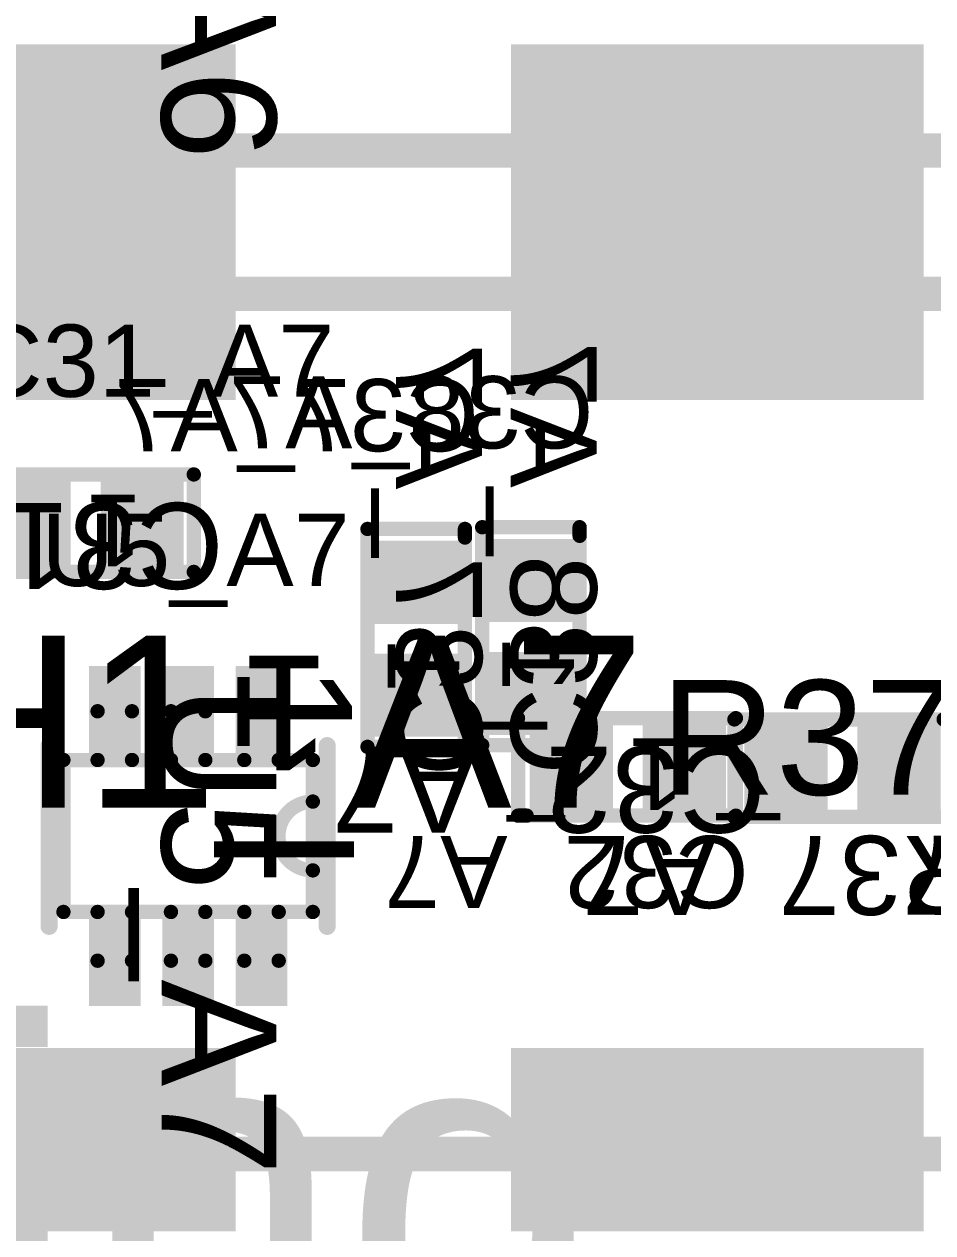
# Model space of a CAD drawing. Header units: inches. Extents: x -0.3 to 12.2, y -3.2 to 4.4.
# Drawn here: x 0.8682 to 1.1852, y 0.7875 to 1.209 of the extents above; entities that cross this region are included whole.
import ezdxf

# ---------------------------------------------------------------- set-up
doc = ezdxf.new("R2010")
doc.units = ezdxf.units.IN
doc.header["$MEASUREMENT"] = 0
for name, color, linetype in [('Board Layer Stack Bottom Overlay', 54, 'Continuous'), ('Board Layer Stack Bottom Solder', 6, 'Continuous'), ('Bottom Assembly', 216, 'Continuous'), ('Bottom Layer_L8', 5, 'Continuous'), ('Bottom Paste', 16, 'Continuous'), ('FAB', 56, 'Continuous'), ('FAB_DWG_INFO', 1, 'Continuous'), ('Top Assembly', 6, 'Continuous'), ('Top Overlay', 2, 'Continuous'), ('Top Paste', 8, 'Continuous'), ('Top Solder', 216, 'Continuous'), ('TOP_L1', 1, 'Continuous')]:
    doc.layers.add(name, color=color, linetype=linetype)
doc.styles.add('Arial', font='', dxfattribs={"height": 0.2})
doc.styles.get('Arial').set_extended_font_data('Arial')

# ---------------------------------------------------------------- blocks, each defined once
blk = doc.blocks.new('RF_S__18')
at = {"layer": 'Top Paste'}
for points in [[(0.07, 0.175), (0.07, 0.115), (-0.07, 0.115), (-0.07, 0.175)], [(0.31, 0.175), (0.31, 0.115), (0.17, 0.115), (0.17, 0.175)], [(-0.07, -0.175), (-0.07, -0.115), (0.07, -0.115), (0.07, -0.175)], [(0.17, -0.175), (0.17, -0.115), (0.31, -0.115), (0.31, -0.175)]]:
    blk.add_hatch(color=8, dxfattribs=at).paths.add_polyline_path(points)
at = {"layer": 'Top Solder'}
for points in [[(0.072, 0.177), (0.072, 0.113), (-0.072, 0.113), (-0.072, 0.177)], [(0.312, 0.177), (0.312, 0.113), (0.168, 0.113), (0.168, 0.177)], [(-0.072, -0.177), (-0.072, -0.113), (0.072, -0.113), (0.072, -0.177)], [(0.168, -0.177), (0.168, -0.113), (0.312, -0.113), (0.312, -0.177)]]:
    blk.add_hatch(color=216, dxfattribs=at).paths.add_polyline_path(points)
at = {"layer": 'TOP_L1'}
for points in [[(0.07, 0.175), (0.07, 0.115), (-0.07, 0.115), (-0.07, 0.175)], [(0.31, 0.175), (0.31, 0.115), (0.17, 0.115), (0.17, 0.175)], [(-0.07, -0.175), (-0.07, -0.115), (0.07, -0.115), (0.07, -0.175)], [(0.17, -0.175), (0.17, -0.115), (0.31, -0.115), (0.31, -0.175)]]:
    blk.add_hatch(color=1, dxfattribs=at).paths.add_polyline_path(points)
at = {"layer": 'Top Assembly'}
for points in [[(-0.5, 0.15, 0.012, 0.012, 0), (0.5, 0.15, 0.012, 0.012, 0)], [(-0.5, -0.15, 0.012, 0.012, 0), (0.5, -0.15, 0.012, 0.012, 0)]]:
    blk.add_lwpolyline(points, format="xyseb", dxfattribs=at)
at = {"layer": 'Top Assembly', "style": 'Arial'}
blk.add_text('SH1_A7', height=0.06, rotation=360, dxfattribs=at).set_placement((-0.09727, -0.02918))
blk = doc.blocks.new('RF_S__19')
at = {"layer": 'Top Paste'}
for points in [[(-0.07, -0.175), (-0.07, -0.115), (0.07, -0.115), (0.07, -0.175)], [(0.17, -0.175), (0.17, -0.115), (0.31, -0.115), (0.31, -0.175)]]:
    blk.add_hatch(color=8, dxfattribs=at).paths.add_polyline_path(points)
at = {"layer": 'Top Solder'}
for points in [[(-0.072, -0.177), (-0.072, -0.113), (0.072, -0.113), (0.072, -0.177)], [(0.168, -0.177), (0.168, -0.113), (0.312, -0.113), (0.312, -0.177)]]:
    blk.add_hatch(color=216, dxfattribs=at).paths.add_polyline_path(points)
at = {"layer": 'TOP_L1'}
for points in [[(-0.07, -0.175), (-0.07, -0.115), (0.07, -0.115), (0.07, -0.175)], [(0.17, -0.175), (0.17, -0.115), (0.31, -0.115), (0.31, -0.175)]]:
    blk.add_hatch(color=1, dxfattribs=at).paths.add_polyline_path(points)
at = {"layer": 'Top Assembly'}
blk.add_lwpolyline([(-0.5, -0.15, 0.012, 0.012, 0), (0.5, -0.15, 0.012, 0.012, 0)], format="xyseb", dxfattribs=at)
blk = doc.blocks.new('C0402_B_58')
at = {"layer": 'Board Layer Stack Bottom Solder'}
for points in [[(-0.004, 0.0145), (-0.004, -0.0145), (-0.033, -0.0145), (-0.033, 0.0145)], [(0.0354, 0.0145), (0.0354, -0.0145), (0.0064, -0.0145), (0.0064, 0.0145)]]:
    blk.add_hatch(color=6, dxfattribs=at).paths.add_polyline_path(points)
at = {"layer": 'Bottom Layer_L8'}
for points in [[(-0.006, 0.0125), (-0.006, -0.0125), (-0.031, -0.0125), (-0.031, 0.0125)], [(0.0334, 0.0125), (0.0334, -0.0125), (0.0084, -0.0125), (0.0084, 0.0125)]]:
    blk.add_hatch(color=5, dxfattribs=at).paths.add_polyline_path(points)
at = {"layer": 'Bottom Paste'}
for points in [[(-0.006, 0.0125), (-0.006, -0.0125), (-0.031, -0.0125), (-0.031, 0.0125)], [(0.0334, 0.0125), (0.0334, -0.0125), (0.0084, -0.0125), (0.0084, 0.0125)]]:
    blk.add_hatch(color=16, dxfattribs=at).paths.add_polyline_path(points)
at = {"layer": 'Board Layer Stack Bottom Overlay'}
for points in [[(-0.0365, 0.017, 0.005, 0.005, 0), (-0.0365, -0.017, 0.005, 0.005, 0)], [(-0.0365, 0.017, 0.005, 0.005, 0), (0.0395, 0.017, 0.005, 0.005, 0)], [(0.0395, 0.017, 0.005, 0.005, 0), (0.0395, -0.017, 0.005, 0.005, 0)], [(-0.0365, -0.017, 0.005, 0.005, 0), (0.0365, -0.017, 0.005, 0.005, 0)], [(0.0365, -0.017, 0.005, 0.005, 0), (0.0395, -0.017, 0.005, 0.005, 0)]]:
    blk.add_lwpolyline(points, format="xyseb", dxfattribs=at)
for points in [[(-0.03775, 0.017, 0.0025, 0.0025, 1), (-0.03525, 0.017, 0.0025, 0.0025, 1)], [(-0.03775, 0.017, 0.0025, 0.0025, 1), (-0.03525, 0.017, 0.0025, 0.0025, 1)], [(0.03825, 0.017, 0.0025, 0.0025, 1), (0.04075, 0.017, 0.0025, 0.0025, 1)], [(0.03825, 0.017, 0.0025, 0.0025, 1), (0.04075, 0.017, 0.0025, 0.0025, 1)], [(-0.03775, -0.017, 0.0025, 0.0025, 1), (-0.03525, -0.017, 0.0025, 0.0025, 1)], [(-0.03775, -0.017, 0.0025, 0.0025, 1), (-0.03525, -0.017, 0.0025, 0.0025, 1)], [(0.03525, -0.017, 0.0025, 0.0025, 1), (0.03775, -0.017, 0.0025, 0.0025, 1)], [(0.03525, -0.017, 0.0025, 0.0025, 1), (0.03775, -0.017, 0.0025, 0.0025, 1)], [(0.03825, -0.017, 0.0025, 0.0025, 1), (0.04075, -0.017, 0.0025, 0.0025, 1)], [(0.03825, -0.017, 0.0025, 0.0025, 1), (0.04075, -0.017, 0.0025, 0.0025, 1)]]:
    blk.add_lwpolyline(points, format="xyseb", close=True, dxfattribs=at)
at = {"layer": 'Bottom Assembly'}
for points in [[(-0.0365, 0.017, 0.005, 0.005, 0), (-0.0365, -0.017, 0.005, 0.005, 0)], [(-0.0365, 0.017, 0.005, 0.005, 0), (0.0395, 0.017, 0.005, 0.005, 0)], [(0.0395, 0.017, 0.005, 0.005, 0), (0.0395, -0.017, 0.005, 0.005, 0)], [(-0.0365, -0.017, 0.005, 0.005, 0), (0.0395, -0.017, 0.005, 0.005, 0)]]:
    blk.add_lwpolyline(points, format="xyseb", dxfattribs=at)
for points in [[(-0.03775, 0.017, 0.0025, 0.0025, 1), (-0.03525, 0.017, 0.0025, 0.0025, 1)], [(-0.03775, 0.017, 0.0025, 0.0025, 1), (-0.03525, 0.017, 0.0025, 0.0025, 1)], [(0.03825, 0.017, 0.0025, 0.0025, 1), (0.04075, 0.017, 0.0025, 0.0025, 1)], [(0.03825, 0.017, 0.0025, 0.0025, 1), (0.04075, 0.017, 0.0025, 0.0025, 1)], [(-0.03775, -0.017, 0.0025, 0.0025, 1), (-0.03525, -0.017, 0.0025, 0.0025, 1)], [(-0.03775, -0.017, 0.0025, 0.0025, 1), (-0.03525, -0.017, 0.0025, 0.0025, 1)], [(0.03825, -0.017, 0.0025, 0.0025, 1), (0.04075, -0.017, 0.0025, 0.0025, 1)], [(0.03825, -0.017, 0.0025, 0.0025, 1), (0.04075, -0.017, 0.0025, 0.0025, 1)]]:
    blk.add_lwpolyline(points, format="xyseb", close=True, dxfattribs=at)
at = {"layer": 'Bottom Assembly', "style": 'Arial', "text_generation_flag": 2}
blk.add_text('C38_A7', height=0.03, rotation=180, dxfattribs=at).set_placement((-0.04693, 0.00707))
at = {"layer": 'FAB', "style": 'Arial', "text_generation_flag": 2}
blk.add_text('1', height=0.025, rotation=180, dxfattribs=at).set_placement((-0.0185, 0.01))
blk = doc.blocks.new('C0402_B_62')
at = {"layer": 'Board Layer Stack Bottom Solder'}
for points in [[(-0.004, 0.0145), (-0.004, -0.0145), (-0.033, -0.0145), (-0.033, 0.0145)], [(0.0354, 0.0145), (0.0354, -0.0145), (0.0064, -0.0145), (0.0064, 0.0145)]]:
    blk.add_hatch(color=6, dxfattribs=at).paths.add_polyline_path(points)
at = {"layer": 'Bottom Layer_L8'}
for points in [[(-0.006, 0.0125), (-0.006, -0.0125), (-0.031, -0.0125), (-0.031, 0.0125)], [(0.0334, 0.0125), (0.0334, -0.0125), (0.0084, -0.0125), (0.0084, 0.0125)]]:
    blk.add_hatch(color=5, dxfattribs=at).paths.add_polyline_path(points)
at = {"layer": 'Bottom Paste'}
for points in [[(-0.006, 0.0125), (-0.006, -0.0125), (-0.031, -0.0125), (-0.031, 0.0125)], [(0.0334, 0.0125), (0.0334, -0.0125), (0.0084, -0.0125), (0.0084, 0.0125)]]:
    blk.add_hatch(color=16, dxfattribs=at).paths.add_polyline_path(points)
at = {"layer": 'Board Layer Stack Bottom Overlay'}
for points in [[(-0.0365, 0.017, 0.005, 0.005, 0), (-0.0365, -0.017, 0.005, 0.005, 0)], [(-0.0365, 0.017, 0.005, 0.005, 0), (0.0395, 0.017, 0.005, 0.005, 0)], [(0.0395, 0.017, 0.005, 0.005, 0), (0.0395, -0.017, 0.005, 0.005, 0)], [(-0.0365, -0.017, 0.005, 0.005, 0), (0.0365, -0.017, 0.005, 0.005, 0)], [(0.0365, -0.017, 0.005, 0.005, 0), (0.0395, -0.017, 0.005, 0.005, 0)]]:
    blk.add_lwpolyline(points, format="xyseb", dxfattribs=at)
for points in [[(-0.03775, 0.017, 0.0025, 0.0025, 1), (-0.03525, 0.017, 0.0025, 0.0025, 1)], [(-0.03775, 0.017, 0.0025, 0.0025, 1), (-0.03525, 0.017, 0.0025, 0.0025, 1)], [(0.03825, 0.017, 0.0025, 0.0025, 1), (0.04075, 0.017, 0.0025, 0.0025, 1)], [(0.03825, 0.017, 0.0025, 0.0025, 1), (0.04075, 0.017, 0.0025, 0.0025, 1)], [(-0.03775, -0.017, 0.0025, 0.0025, 1), (-0.03525, -0.017, 0.0025, 0.0025, 1)], [(-0.03775, -0.017, 0.0025, 0.0025, 1), (-0.03525, -0.017, 0.0025, 0.0025, 1)], [(0.03525, -0.017, 0.0025, 0.0025, 1), (0.03775, -0.017, 0.0025, 0.0025, 1)], [(0.03525, -0.017, 0.0025, 0.0025, 1), (0.03775, -0.017, 0.0025, 0.0025, 1)], [(0.03825, -0.017, 0.0025, 0.0025, 1), (0.04075, -0.017, 0.0025, 0.0025, 1)], [(0.03825, -0.017, 0.0025, 0.0025, 1), (0.04075, -0.017, 0.0025, 0.0025, 1)]]:
    blk.add_lwpolyline(points, format="xyseb", close=True, dxfattribs=at)
at = {"layer": 'Bottom Assembly'}
for points in [[(-0.0365, 0.017, 0.005, 0.005, 0), (-0.0365, -0.017, 0.005, 0.005, 0)], [(-0.0365, 0.017, 0.005, 0.005, 0), (0.0395, 0.017, 0.005, 0.005, 0)], [(0.0395, 0.017, 0.005, 0.005, 0), (0.0395, -0.017, 0.005, 0.005, 0)], [(-0.0365, -0.017, 0.005, 0.005, 0), (0.0395, -0.017, 0.005, 0.005, 0)]]:
    blk.add_lwpolyline(points, format="xyseb", dxfattribs=at)
for points in [[(-0.03775, 0.017, 0.0025, 0.0025, 1), (-0.03525, 0.017, 0.0025, 0.0025, 1)], [(-0.03775, 0.017, 0.0025, 0.0025, 1), (-0.03525, 0.017, 0.0025, 0.0025, 1)], [(0.03825, 0.017, 0.0025, 0.0025, 1), (0.04075, 0.017, 0.0025, 0.0025, 1)], [(0.03825, 0.017, 0.0025, 0.0025, 1), (0.04075, 0.017, 0.0025, 0.0025, 1)], [(-0.03775, -0.017, 0.0025, 0.0025, 1), (-0.03525, -0.017, 0.0025, 0.0025, 1)], [(-0.03775, -0.017, 0.0025, 0.0025, 1), (-0.03525, -0.017, 0.0025, 0.0025, 1)], [(0.03825, -0.017, 0.0025, 0.0025, 1), (0.04075, -0.017, 0.0025, 0.0025, 1)], [(0.03825, -0.017, 0.0025, 0.0025, 1), (0.04075, -0.017, 0.0025, 0.0025, 1)]]:
    blk.add_lwpolyline(points, format="xyseb", close=True, dxfattribs=at)
at = {"layer": 'Bottom Assembly', "style": 'Arial', "text_generation_flag": 2}
blk.add_text('C37_A7', height=0.03, rotation=180, dxfattribs=at).set_placement((-0.04693, 0.00707))
at = {"layer": 'FAB', "style": 'Arial', "text_generation_flag": 2}
blk.add_text('1', height=0.025, rotation=180, dxfattribs=at).set_placement((-0.0185, 0.01))
blk = doc.blocks.new('C0402_82')
at = {"layer": 'Top Paste'}
for points in [[(-0.031, -0.0125), (-0.031, 0.0125), (-0.006, 0.0125), (-0.006, -0.0125)], [(0.0084, -0.0125), (0.0084, 0.0125), (0.0334, 0.0125), (0.0334, -0.0125)]]:
    blk.add_hatch(color=8, dxfattribs=at).paths.add_polyline_path(points)
at = {"layer": 'Top Solder'}
for points in [[(-0.033, -0.0145), (-0.033, 0.0145), (-0.004, 0.0145), (-0.004, -0.0145)], [(0.0064, -0.0145), (0.0064, 0.0145), (0.0354, 0.0145), (0.0354, -0.0145)]]:
    blk.add_hatch(color=216, dxfattribs=at).paths.add_polyline_path(points)
at = {"layer": 'TOP_L1'}
for points in [[(-0.031, -0.0125), (-0.031, 0.0125), (-0.006, 0.0125), (-0.006, -0.0125)], [(0.0084, -0.0125), (0.0084, 0.0125), (0.0334, 0.0125), (0.0334, -0.0125)]]:
    blk.add_hatch(color=1, dxfattribs=at).paths.add_polyline_path(points)
at = {"layer": 'Top Assembly'}
for points in [[(-0.0365, 0.017, 0.005, 0.005, 0), (-0.0365, -0.017, 0.005, 0.005, 0)], [(0.0395, 0.017, 0.005, 0.005, 0), (-0.0365, 0.017, 0.005, 0.005, 0)], [(0.0395, 0.017, 0.005, 0.005, 0), (0.0395, -0.017, 0.005, 0.005, 0)], [(0.0395, -0.017, 0.005, 0.005, 0), (-0.0365, -0.017, 0.005, 0.005, 0)]]:
    blk.add_lwpolyline(points, format="xyseb", dxfattribs=at)
for points in [[(-0.03775, 0.017, 0.0025, 0.0025, 1), (-0.03525, 0.017, 0.0025, 0.0025, 1)], [(-0.03775, 0.017, 0.0025, 0.0025, 1), (-0.03525, 0.017, 0.0025, 0.0025, 1)], [(0.03825, 0.017, 0.0025, 0.0025, 1), (0.04075, 0.017, 0.0025, 0.0025, 1)], [(0.03825, 0.017, 0.0025, 0.0025, 1), (0.04075, 0.017, 0.0025, 0.0025, 1)], [(-0.03775, -0.017, 0.0025, 0.0025, 1), (-0.03525, -0.017, 0.0025, 0.0025, 1)], [(-0.03775, -0.017, 0.0025, 0.0025, 1), (-0.03525, -0.017, 0.0025, 0.0025, 1)], [(0.03825, -0.017, 0.0025, 0.0025, 1), (0.04075, -0.017, 0.0025, 0.0025, 1)], [(0.03825, -0.017, 0.0025, 0.0025, 1), (0.04075, -0.017, 0.0025, 0.0025, 1)]]:
    blk.add_lwpolyline(points, format="xyseb", close=True, dxfattribs=at)
at = {"layer": 'Top Overlay'}
for points in [[(0.0365, 0.017, 0.005, 0.005, 0), (-0.0365, 0.017, 0.005, 0.005, 0)], [(-0.0365, 0.017, 0.005, 0.005, 0), (-0.0365, -0.017, 0.005, 0.005, 0)], [(0.0395, 0.017, 0.005, 0.005, 0), (0.0365, 0.017, 0.005, 0.005, 0)], [(0.0395, 0.017, 0.005, 0.005, 0), (0.0395, -0.017, 0.005, 0.005, 0)], [(0.0395, -0.017, 0.005, 0.005, 0), (-0.0365, -0.017, 0.005, 0.005, 0)]]:
    blk.add_lwpolyline(points, format="xyseb", dxfattribs=at)
for points in [[(-0.03775, 0.017, 0.0025, 0.0025, 1), (-0.03525, 0.017, 0.0025, 0.0025, 1)], [(-0.03775, 0.017, 0.0025, 0.0025, 1), (-0.03525, 0.017, 0.0025, 0.0025, 1)], [(0.03525, 0.017, 0.0025, 0.0025, 1), (0.03775, 0.017, 0.0025, 0.0025, 1)], [(0.03525, 0.017, 0.0025, 0.0025, 1), (0.03775, 0.017, 0.0025, 0.0025, 1)], [(0.03825, 0.017, 0.0025, 0.0025, 1), (0.04075, 0.017, 0.0025, 0.0025, 1)], [(0.03825, 0.017, 0.0025, 0.0025, 1), (0.04075, 0.017, 0.0025, 0.0025, 1)], [(-0.03775, -0.017, 0.0025, 0.0025, 1), (-0.03525, -0.017, 0.0025, 0.0025, 1)], [(-0.03775, -0.017, 0.0025, 0.0025, 1), (-0.03525, -0.017, 0.0025, 0.0025, 1)], [(0.03825, -0.017, 0.0025, 0.0025, 1), (0.04075, -0.017, 0.0025, 0.0025, 1)], [(0.03825, -0.017, 0.0025, 0.0025, 1), (0.04075, -0.017, 0.0025, 0.0025, 1)]]:
    blk.add_lwpolyline(points, format="xyseb", close=True, dxfattribs=at)
at = {"layer": 'FAB', "style": 'Arial'}
blk.add_text('1', height=0.025, dxfattribs=at).set_placement((-0.0185, -0.01))
at = {"layer": 'Top Assembly', "style": 'Arial'}
blk.add_text('C32_A7', height=0.03, dxfattribs=at).set_placement((-0.04693, -0.00707))
blk = doc.blocks.new('C0402_86')
at = {"layer": 'Top Paste'}
for points in [[(-0.031, -0.0125), (-0.031, 0.0125), (-0.006, 0.0125), (-0.006, -0.0125)], [(0.0084, -0.0125), (0.0084, 0.0125), (0.0334, 0.0125), (0.0334, -0.0125)]]:
    blk.add_hatch(color=8, dxfattribs=at).paths.add_polyline_path(points)
at = {"layer": 'Top Solder'}
for points in [[(-0.033, -0.0145), (-0.033, 0.0145), (-0.004, 0.0145), (-0.004, -0.0145)], [(0.0064, -0.0145), (0.0064, 0.0145), (0.0354, 0.0145), (0.0354, -0.0145)]]:
    blk.add_hatch(color=216, dxfattribs=at).paths.add_polyline_path(points)
at = {"layer": 'TOP_L1'}
for points in [[(-0.031, -0.0125), (-0.031, 0.0125), (-0.006, 0.0125), (-0.006, -0.0125)], [(0.0084, -0.0125), (0.0084, 0.0125), (0.0334, 0.0125), (0.0334, -0.0125)]]:
    blk.add_hatch(color=1, dxfattribs=at).paths.add_polyline_path(points)
at = {"layer": 'Top Assembly'}
for points in [[(-0.0365, 0.017, 0.005, 0.005, 0), (-0.0365, -0.017, 0.005, 0.005, 0)], [(0.0395, 0.017, 0.005, 0.005, 0), (-0.0365, 0.017, 0.005, 0.005, 0)], [(0.0395, 0.017, 0.005, 0.005, 0), (0.0395, -0.017, 0.005, 0.005, 0)], [(0.0395, -0.017, 0.005, 0.005, 0), (-0.0365, -0.017, 0.005, 0.005, 0)]]:
    blk.add_lwpolyline(points, format="xyseb", dxfattribs=at)
for points in [[(-0.03775, 0.017, 0.0025, 0.0025, 1), (-0.03525, 0.017, 0.0025, 0.0025, 1)], [(-0.03775, 0.017, 0.0025, 0.0025, 1), (-0.03525, 0.017, 0.0025, 0.0025, 1)], [(0.03825, 0.017, 0.0025, 0.0025, 1), (0.04075, 0.017, 0.0025, 0.0025, 1)], [(0.03825, 0.017, 0.0025, 0.0025, 1), (0.04075, 0.017, 0.0025, 0.0025, 1)], [(-0.03775, -0.017, 0.0025, 0.0025, 1), (-0.03525, -0.017, 0.0025, 0.0025, 1)], [(-0.03775, -0.017, 0.0025, 0.0025, 1), (-0.03525, -0.017, 0.0025, 0.0025, 1)], [(0.03825, -0.017, 0.0025, 0.0025, 1), (0.04075, -0.017, 0.0025, 0.0025, 1)], [(0.03825, -0.017, 0.0025, 0.0025, 1), (0.04075, -0.017, 0.0025, 0.0025, 1)]]:
    blk.add_lwpolyline(points, format="xyseb", close=True, dxfattribs=at)
at = {"layer": 'Top Overlay'}
for points in [[(0.0365, 0.017, 0.005, 0.005, 0), (-0.0365, 0.017, 0.005, 0.005, 0)], [(-0.0365, 0.017, 0.005, 0.005, 0), (-0.0365, -0.017, 0.005, 0.005, 0)], [(0.0395, 0.017, 0.005, 0.005, 0), (0.0365, 0.017, 0.005, 0.005, 0)], [(0.0395, 0.017, 0.005, 0.005, 0), (0.0395, -0.017, 0.005, 0.005, 0)], [(0.0395, -0.017, 0.005, 0.005, 0), (-0.0365, -0.017, 0.005, 0.005, 0)]]:
    blk.add_lwpolyline(points, format="xyseb", dxfattribs=at)
for points in [[(-0.03775, 0.017, 0.0025, 0.0025, 1), (-0.03525, 0.017, 0.0025, 0.0025, 1)], [(-0.03775, 0.017, 0.0025, 0.0025, 1), (-0.03525, 0.017, 0.0025, 0.0025, 1)], [(0.03525, 0.017, 0.0025, 0.0025, 1), (0.03775, 0.017, 0.0025, 0.0025, 1)], [(0.03525, 0.017, 0.0025, 0.0025, 1), (0.03775, 0.017, 0.0025, 0.0025, 1)], [(0.03825, 0.017, 0.0025, 0.0025, 1), (0.04075, 0.017, 0.0025, 0.0025, 1)], [(0.03825, 0.017, 0.0025, 0.0025, 1), (0.04075, 0.017, 0.0025, 0.0025, 1)], [(-0.03775, -0.017, 0.0025, 0.0025, 1), (-0.03525, -0.017, 0.0025, 0.0025, 1)], [(-0.03775, -0.017, 0.0025, 0.0025, 1), (-0.03525, -0.017, 0.0025, 0.0025, 1)], [(0.03825, -0.017, 0.0025, 0.0025, 1), (0.04075, -0.017, 0.0025, 0.0025, 1)], [(0.03825, -0.017, 0.0025, 0.0025, 1), (0.04075, -0.017, 0.0025, 0.0025, 1)]]:
    blk.add_lwpolyline(points, format="xyseb", close=True, dxfattribs=at)
at = {"layer": 'FAB', "style": 'Arial'}
blk.add_text('1', height=0.025, dxfattribs=at).set_placement((-0.0185, -0.01))
at = {"layer": 'Top Assembly', "style": 'Arial'}
blk.add_text('C31_A7', height=0.03, dxfattribs=at).set_placement((-0.04693, -0.00707))
blk = doc.blocks.new('SOT_2815_115_NXP_94')
at = {"layer": 'Top Paste'}
for points in [[(-0.05728, 0.03257), (-0.0265, 0.03257), (-0.0265, 0.01861), (-0.05728, 0.01861)], [(0.0265, 0.03257), (0.05728, 0.03257), (0.05728, 0.01861), (0.0265, 0.01861)], [(-0.05728, 0.00698), (-0.0265, 0.00698), (-0.0265, -0.00698), (-0.05728, -0.00698)], [(0.0265, 0.00698), (0.05728, 0.00698), (0.05728, -0.00698), (0.0265, -0.00698)], [(-0.05728, -0.01861), (-0.0265, -0.01861), (-0.0265, -0.03257), (-0.05728, -0.03257)], [(0.0265, -0.01861), (0.05728, -0.01861), (0.05728, -0.03257), (0.0265, -0.03257)]]:
    blk.add_hatch(color=8, dxfattribs=at).paths.add_polyline_path(points)
at = {"layer": 'Top Solder'}
for points in [[(-0.05928, 0.03457), (-0.0245, 0.03457), (-0.0245, 0.01661), (-0.05928, 0.01661)], [(0.0245, 0.03457), (0.05928, 0.03457), (0.05928, 0.01661), (0.0245, 0.01661)], [(-0.05928, 0.00898), (-0.0245, 0.00898), (-0.0245, -0.00898), (-0.05928, -0.00898)], [(0.0245, 0.00898), (0.05928, 0.00898), (0.05928, -0.00898), (0.0245, -0.00898)], [(-0.05928, -0.01661), (-0.0245, -0.01661), (-0.0245, -0.03457), (-0.05928, -0.03457)], [(0.0245, -0.01661), (0.05928, -0.01661), (0.05928, -0.03457), (0.0245, -0.03457)]]:
    blk.add_hatch(color=216, dxfattribs=at).paths.add_polyline_path(points)
at = {"layer": 'TOP_L1'}
for points in [[(-0.05728, 0.03257), (-0.0265, 0.03257), (-0.0265, 0.01861), (-0.05728, 0.01861)], [(0.0265, 0.03257), (0.05728, 0.03257), (0.05728, 0.01861), (0.0265, 0.01861)], [(-0.05728, 0.00698), (-0.0265, 0.00698), (-0.0265, -0.00698), (-0.05728, -0.00698)], [(0.0265, 0.00698), (0.05728, 0.00698), (0.05728, -0.00698), (0.0265, -0.00698)], [(-0.05728, -0.01861), (-0.0265, -0.01861), (-0.0265, -0.03257), (-0.05728, -0.03257)], [(0.0265, -0.01861), (0.05728, -0.01861), (0.05728, -0.03257), (0.0265, -0.03257)]]:
    blk.add_hatch(color=1, dxfattribs=at).paths.add_polyline_path(points)
at = {"layer": 'Top Assembly'}
for points in [[(0.0265, 0.0435, 0.005, 0.005, 0), (-0.0265, 0.0435, 0.005, 0.005, 0)], [(-0.0265, -0.0435, 0.005, 0.005, 0), (-0.0265, 0.0435, 0.005, 0.005, 0)], [(0.012, 0.0435, 0.005, 0.005, -1), (-0.012, 0.0435, 0.005, 0.005, 0)], [(0.0265, -0.0435, 0.005, 0.005, 0), (0.0265, 0.0435, 0.005, 0.005, 0)], [(-0.0265, 0.03159, 0.005, 0.005, 0), (-0.0435, 0.03159, 0.005, 0.005, 0)], [(-0.0435, 0.01959, 0.005, 0.005, 0), (-0.0435, 0.03159, 0.005, 0.005, 0)], [(-0.0265, 0.01959, 0.005, 0.005, 0), (-0.0265, 0.03159, 0.005, 0.005, 0)], [(0.0265, 0.01959, 0.005, 0.005, 0), (0.0265, 0.03159, 0.005, 0.005, 0)], [(0.0435, 0.03159, 0.005, 0.005, 0), (0.0265, 0.03159, 0.005, 0.005, 0)], [(0.0435, 0.01959, 0.005, 0.005, 0), (0.0435, 0.03159, 0.005, 0.005, 0)], [(-0.0265, 0.01959, 0.005, 0.005, 0), (-0.0435, 0.01959, 0.005, 0.005, 0)], [(0.0435, 0.01959, 0.005, 0.005, 0), (0.0265, 0.01959, 0.005, 0.005, 0)], [(-0.0265, 0.006, 0.005, 0.005, 0), (-0.0435, 0.006, 0.005, 0.005, 0)], [(-0.0435, -0.006, 0.005, 0.005, 0), (-0.0435, 0.006, 0.005, 0.005, 0)], [(-0.0265, -0.006, 0.005, 0.005, 0), (-0.0265, 0.006, 0.005, 0.005, 0)], [(0.0265, -0.006, 0.005, 0.005, 0), (0.0265, 0.006, 0.005, 0.005, 0)], [(0.0435, 0.006, 0.005, 0.005, 0), (0.0265, 0.006, 0.005, 0.005, 0)], [(0.0435, -0.006, 0.005, 0.005, 0), (0.0435, 0.006, 0.005, 0.005, 0)], [(-0.0265, -0.006, 0.005, 0.005, 0), (-0.0435, -0.006, 0.005, 0.005, 0)], [(0.0435, -0.006, 0.005, 0.005, 0), (0.0265, -0.006, 0.005, 0.005, 0)], [(-0.0265, -0.01959, 0.005, 0.005, 0), (-0.0435, -0.01959, 0.005, 0.005, 0)], [(-0.0435, -0.03159, 0.005, 0.005, 0), (-0.0435, -0.01959, 0.005, 0.005, 0)], [(-0.0265, -0.03159, 0.005, 0.005, 0), (-0.0265, -0.01959, 0.005, 0.005, 0)], [(0.0265, -0.03159, 0.005, 0.005, 0), (0.0265, -0.01959, 0.005, 0.005, 0)], [(0.0435, -0.01959, 0.005, 0.005, 0), (0.0265, -0.01959, 0.005, 0.005, 0)], [(0.0435, -0.03159, 0.005, 0.005, 0), (0.0435, -0.01959, 0.005, 0.005, 0)], [(-0.0265, -0.03159, 0.005, 0.005, 0), (-0.0435, -0.03159, 0.005, 0.005, 0)], [(0.0435, -0.03159, 0.005, 0.005, 0), (0.0265, -0.03159, 0.005, 0.005, 0)], [(0.0265, -0.0435, 0.005, 0.005, 0), (-0.0265, -0.0435, 0.005, 0.005, 0)]]:
    blk.add_lwpolyline(points, format="xyseb", dxfattribs=at)
for points in [[(-0.02775, 0.0435, 0.0025, 0.0025, 1), (-0.02525, 0.0435, 0.0025, 0.0025, 1)], [(-0.02775, 0.0435, 0.0025, 0.0025, 1), (-0.02525, 0.0435, 0.0025, 0.0025, 1)], [(-0.01325, 0.0435, 0.0025, 0.0025, 1), (-0.01075, 0.0435, 0.0025, 0.0025, 1)], [(0.01075, 0.0435, 0.0025, 0.0025, 1), (0.01325, 0.0435, 0.0025, 0.0025, 1)], [(0.02525, 0.0435, 0.0025, 0.0025, 1), (0.02775, 0.0435, 0.0025, 0.0025, 1)], [(0.02525, 0.0435, 0.0025, 0.0025, 1), (0.02775, 0.0435, 0.0025, 0.0025, 1)], [(-0.04475, 0.03159, 0.0025, 0.0025, 1), (-0.04225, 0.03159, 0.0025, 0.0025, 1)], [(-0.04475, 0.03159, 0.0025, 0.0025, 1), (-0.04225, 0.03159, 0.0025, 0.0025, 1)], [(-0.02775, 0.03159, 0.0025, 0.0025, 1), (-0.02525, 0.03159, 0.0025, 0.0025, 1)], [(-0.02775, 0.03159, 0.0025, 0.0025, 1), (-0.02525, 0.03159, 0.0025, 0.0025, 1)], [(0.02525, 0.03159, 0.0025, 0.0025, 1), (0.02775, 0.03159, 0.0025, 0.0025, 1)], [(0.02525, 0.03159, 0.0025, 0.0025, 1), (0.02775, 0.03159, 0.0025, 0.0025, 1)], [(0.04225, 0.03159, 0.0025, 0.0025, 1), (0.04475, 0.03159, 0.0025, 0.0025, 1)], [(0.04225, 0.03159, 0.0025, 0.0025, 1), (0.04475, 0.03159, 0.0025, 0.0025, 1)], [(-0.04475, 0.01959, 0.0025, 0.0025, 1), (-0.04225, 0.01959, 0.0025, 0.0025, 1)], [(-0.04475, 0.01959, 0.0025, 0.0025, 1), (-0.04225, 0.01959, 0.0025, 0.0025, 1)], [(-0.02775, 0.01959, 0.0025, 0.0025, 1), (-0.02525, 0.01959, 0.0025, 0.0025, 1)], [(-0.02775, 0.01959, 0.0025, 0.0025, 1), (-0.02525, 0.01959, 0.0025, 0.0025, 1)], [(0.02525, 0.01959, 0.0025, 0.0025, 1), (0.02775, 0.01959, 0.0025, 0.0025, 1)], [(0.02525, 0.01959, 0.0025, 0.0025, 1), (0.02775, 0.01959, 0.0025, 0.0025, 1)], [(0.04225, 0.01959, 0.0025, 0.0025, 1), (0.04475, 0.01959, 0.0025, 0.0025, 1)], [(0.04225, 0.01959, 0.0025, 0.0025, 1), (0.04475, 0.01959, 0.0025, 0.0025, 1)], [(-0.04475, 0.006, 0.0025, 0.0025, 1), (-0.04225, 0.006, 0.0025, 0.0025, 1)], [(-0.04475, 0.006, 0.0025, 0.0025, 1), (-0.04225, 0.006, 0.0025, 0.0025, 1)], [(-0.02775, 0.006, 0.0025, 0.0025, 1), (-0.02525, 0.006, 0.0025, 0.0025, 1)], [(-0.02775, 0.006, 0.0025, 0.0025, 1), (-0.02525, 0.006, 0.0025, 0.0025, 1)], [(0.02525, 0.006, 0.0025, 0.0025, 1), (0.02775, 0.006, 0.0025, 0.0025, 1)], [(0.02525, 0.006, 0.0025, 0.0025, 1), (0.02775, 0.006, 0.0025, 0.0025, 1)], [(0.04225, 0.006, 0.0025, 0.0025, 1), (0.04475, 0.006, 0.0025, 0.0025, 1)], [(0.04225, 0.006, 0.0025, 0.0025, 1), (0.04475, 0.006, 0.0025, 0.0025, 1)], [(-0.04475, -0.006, 0.0025, 0.0025, 1), (-0.04225, -0.006, 0.0025, 0.0025, 1)], [(-0.04475, -0.006, 0.0025, 0.0025, 1), (-0.04225, -0.006, 0.0025, 0.0025, 1)], [(-0.02775, -0.006, 0.0025, 0.0025, 1), (-0.02525, -0.006, 0.0025, 0.0025, 1)], [(-0.02775, -0.006, 0.0025, 0.0025, 1), (-0.02525, -0.006, 0.0025, 0.0025, 1)], [(0.02525, -0.006, 0.0025, 0.0025, 1), (0.02775, -0.006, 0.0025, 0.0025, 1)], [(0.02525, -0.006, 0.0025, 0.0025, 1), (0.02775, -0.006, 0.0025, 0.0025, 1)], [(0.04225, -0.006, 0.0025, 0.0025, 1), (0.04475, -0.006, 0.0025, 0.0025, 1)], [(0.04225, -0.006, 0.0025, 0.0025, 1), (0.04475, -0.006, 0.0025, 0.0025, 1)], [(-0.04475, -0.01959, 0.0025, 0.0025, 1), (-0.04225, -0.01959, 0.0025, 0.0025, 1)], [(-0.04475, -0.01959, 0.0025, 0.0025, 1), (-0.04225, -0.01959, 0.0025, 0.0025, 1)], [(-0.02775, -0.01959, 0.0025, 0.0025, 1), (-0.02525, -0.01959, 0.0025, 0.0025, 1)], [(-0.02775, -0.01959, 0.0025, 0.0025, 1), (-0.02525, -0.01959, 0.0025, 0.0025, 1)], [(0.02525, -0.01959, 0.0025, 0.0025, 1), (0.02775, -0.01959, 0.0025, 0.0025, 1)], [(0.02525, -0.01959, 0.0025, 0.0025, 1), (0.02775, -0.01959, 0.0025, 0.0025, 1)], [(0.04225, -0.01959, 0.0025, 0.0025, 1), (0.04475, -0.01959, 0.0025, 0.0025, 1)], [(0.04225, -0.01959, 0.0025, 0.0025, 1), (0.04475, -0.01959, 0.0025, 0.0025, 1)], [(-0.04475, -0.03159, 0.0025, 0.0025, 1), (-0.04225, -0.03159, 0.0025, 0.0025, 1)], [(-0.04475, -0.03159, 0.0025, 0.0025, 1), (-0.04225, -0.03159, 0.0025, 0.0025, 1)], [(-0.02775, -0.03159, 0.0025, 0.0025, 1), (-0.02525, -0.03159, 0.0025, 0.0025, 1)], [(-0.02775, -0.03159, 0.0025, 0.0025, 1), (-0.02525, -0.03159, 0.0025, 0.0025, 1)], [(0.02525, -0.03159, 0.0025, 0.0025, 1), (0.02775, -0.03159, 0.0025, 0.0025, 1)], [(0.02525, -0.03159, 0.0025, 0.0025, 1), (0.02775, -0.03159, 0.0025, 0.0025, 1)], [(0.04225, -0.03159, 0.0025, 0.0025, 1), (0.04475, -0.03159, 0.0025, 0.0025, 1)], [(0.04225, -0.03159, 0.0025, 0.0025, 1), (0.04475, -0.03159, 0.0025, 0.0025, 1)], [(-0.02775, -0.0435, 0.0025, 0.0025, 1), (-0.02525, -0.0435, 0.0025, 0.0025, 1)], [(-0.02775, -0.0435, 0.0025, 0.0025, 1), (-0.02525, -0.0435, 0.0025, 0.0025, 1)], [(0.02525, -0.0435, 0.0025, 0.0025, 1), (0.02775, -0.0435, 0.0025, 0.0025, 1)], [(0.02525, -0.0435, 0.0025, 0.0025, 1), (0.02775, -0.0435, 0.0025, 0.0025, 1)]]:
    blk.add_lwpolyline(points, format="xyseb", close=True, dxfattribs=at)
at = {"layer": 'Top Overlay'}
for points in [[(0.0315, 0.0485, 0.006, 0.006, 0), (-0.0315, 0.0485, 0.006, 0.006, 0)], [(0.0315, -0.0485, 0.006, 0.006, 0), (-0.0315, -0.0485, 0.006, 0.006, 0)]]:
    blk.add_lwpolyline(points, format="xyseb", dxfattribs=at)
for points in [[(-0.033, 0.0485, 0.003, 0.003, 1), (-0.03, 0.0485, 0.003, 0.003, 1)], [(0.03, 0.0485, 0.003, 0.003, 1), (0.033, 0.0485, 0.003, 0.003, 1)], [(-0.033, -0.0485, 0.003, 0.003, 1), (-0.03, -0.0485, 0.003, 0.003, 1)], [(0.03, -0.0485, 0.003, 0.003, 1), (0.033, -0.0485, 0.003, 0.003, 1)]]:
    blk.add_lwpolyline(points, format="xyseb", close=True, dxfattribs=at)
at = {"layer": 'Top Assembly', "style": 'Arial'}
for s, p in [('1', (-0.05972, 0.01715)), ('U5_A7', (-0.05245, -0.00925))]:
    blk.add_text(s, height=0.04, dxfattribs=at).set_placement(p)
at = {"layer": 'Top Overlay', "style": 'Arial'}
blk.add_text('1', height=0.04, rotation=-90, dxfattribs=at).set_placement((-0.06285, 0.04972))
blk = doc.blocks.new('_0402_114')
at = {"layer": 'Top Paste'}
for points in [[(-0.006, 0.0125), (-0.006, -0.0125), (-0.031, -0.0125), (-0.031, 0.0125)], [(0.0334, 0.0125), (0.0334, -0.0125), (0.0084, -0.0125), (0.0084, 0.0125)]]:
    blk.add_hatch(color=8, dxfattribs=at).paths.add_polyline_path(points)
at = {"layer": 'Top Solder'}
for points in [[(-0.004, 0.0145), (-0.004, -0.0145), (-0.033, -0.0145), (-0.033, 0.0145)], [(0.0354, 0.0145), (0.0354, -0.0145), (0.0064, -0.0145), (0.0064, 0.0145)]]:
    blk.add_hatch(color=216, dxfattribs=at).paths.add_polyline_path(points)
at = {"layer": 'TOP_L1'}
for points in [[(-0.006, 0.0125), (-0.006, -0.0125), (-0.031, -0.0125), (-0.031, 0.0125)], [(0.0334, 0.0125), (0.0334, -0.0125), (0.0084, -0.0125), (0.0084, 0.0125)]]:
    blk.add_hatch(color=1, dxfattribs=at).paths.add_polyline_path(points)
at = {"layer": 'Top Assembly'}
for points in [[(-0.0365, 0.017, 0.005, 0.005, 0), (0.0395, 0.017, 0.005, 0.005, 0)], [(-0.0365, -0.017, 0.005, 0.005, 0), (-0.0365, 0.017, 0.005, 0.005, 0)], [(0.0395, -0.017, 0.005, 0.005, 0), (0.0395, 0.017, 0.005, 0.005, 0)], [(-0.0365, -0.017, 0.005, 0.005, 0), (0.0395, -0.017, 0.005, 0.005, 0)]]:
    blk.add_lwpolyline(points, format="xyseb", dxfattribs=at)
for points in [[(-0.03775, 0.017, 0.0025, 0.0025, 1), (-0.03525, 0.017, 0.0025, 0.0025, 1)], [(-0.03775, 0.017, 0.0025, 0.0025, 1), (-0.03525, 0.017, 0.0025, 0.0025, 1)], [(0.03825, 0.017, 0.0025, 0.0025, 1), (0.04075, 0.017, 0.0025, 0.0025, 1)], [(0.03825, 0.017, 0.0025, 0.0025, 1), (0.04075, 0.017, 0.0025, 0.0025, 1)], [(-0.03775, -0.017, 0.0025, 0.0025, 1), (-0.03525, -0.017, 0.0025, 0.0025, 1)], [(-0.03775, -0.017, 0.0025, 0.0025, 1), (-0.03525, -0.017, 0.0025, 0.0025, 1)], [(0.03825, -0.017, 0.0025, 0.0025, 1), (0.04075, -0.017, 0.0025, 0.0025, 1)], [(0.03825, -0.017, 0.0025, 0.0025, 1), (0.04075, -0.017, 0.0025, 0.0025, 1)]]:
    blk.add_lwpolyline(points, format="xyseb", close=True, dxfattribs=at)
at = {"layer": 'Top Overlay'}
for points in [[(-0.0365, 0.017, 0.005, 0.005, 0), (0.0365, 0.017, 0.005, 0.005, 0)], [(-0.0365, -0.017, 0.005, 0.005, 0), (-0.0365, 0.017, 0.005, 0.005, 0)], [(0.0365, 0.017, 0.005, 0.005, 0), (0.0395, 0.017, 0.005, 0.005, 0)], [(0.0395, -0.017, 0.005, 0.005, 0), (0.0395, 0.017, 0.005, 0.005, 0)], [(-0.0365, -0.017, 0.005, 0.005, 0), (0.0395, -0.017, 0.005, 0.005, 0)]]:
    blk.add_lwpolyline(points, format="xyseb", dxfattribs=at)
for points in [[(-0.03775, 0.017, 0.0025, 0.0025, 1), (-0.03525, 0.017, 0.0025, 0.0025, 1)], [(-0.03775, 0.017, 0.0025, 0.0025, 1), (-0.03525, 0.017, 0.0025, 0.0025, 1)], [(0.03525, 0.017, 0.0025, 0.0025, 1), (0.03775, 0.017, 0.0025, 0.0025, 1)], [(0.03525, 0.017, 0.0025, 0.0025, 1), (0.03775, 0.017, 0.0025, 0.0025, 1)], [(0.03825, 0.017, 0.0025, 0.0025, 1), (0.04075, 0.017, 0.0025, 0.0025, 1)], [(0.03825, 0.017, 0.0025, 0.0025, 1), (0.04075, 0.017, 0.0025, 0.0025, 1)], [(-0.03775, -0.017, 0.0025, 0.0025, 1), (-0.03525, -0.017, 0.0025, 0.0025, 1)], [(-0.03775, -0.017, 0.0025, 0.0025, 1), (-0.03525, -0.017, 0.0025, 0.0025, 1)], [(0.03825, -0.017, 0.0025, 0.0025, 1), (0.04075, -0.017, 0.0025, 0.0025, 1)], [(0.03825, -0.017, 0.0025, 0.0025, 1), (0.04075, -0.017, 0.0025, 0.0025, 1)]]:
    blk.add_lwpolyline(points, format="xyseb", close=True, dxfattribs=at)
at = {"layer": 'Top Assembly', "style": 'Arial'}
blk.add_text('R37_A7', height=0.04, rotation=360, dxfattribs=at).set_placement((-0.06239, -0.0093))
blk = doc.blocks.new('SOT_2815_115_NXP_223')
at = {"layer": 'Top Paste'}
for points in [[(-0.05728, 0.03257), (-0.0265, 0.03257), (-0.0265, 0.01861), (-0.05728, 0.01861)], [(0.0265, 0.03257), (0.05728, 0.03257), (0.05728, 0.01861), (0.0265, 0.01861)], [(-0.05728, 0.00698), (-0.0265, 0.00698), (-0.0265, -0.00698), (-0.05728, -0.00698)], [(0.0265, 0.00698), (0.05728, 0.00698), (0.05728, -0.00698), (0.0265, -0.00698)], [(-0.05728, -0.01861), (-0.0265, -0.01861), (-0.0265, -0.03257), (-0.05728, -0.03257)], [(0.0265, -0.01861), (0.05728, -0.01861), (0.05728, -0.03257), (0.0265, -0.03257)]]:
    blk.add_hatch(color=8, dxfattribs=at).paths.add_polyline_path(points)
at = {"layer": 'Top Solder'}
for points in [[(-0.05928, 0.03457), (-0.0245, 0.03457), (-0.0245, 0.01661), (-0.05928, 0.01661)], [(0.0245, 0.03457), (0.05928, 0.03457), (0.05928, 0.01661), (0.0245, 0.01661)], [(-0.05928, 0.00898), (-0.0245, 0.00898), (-0.0245, -0.00898), (-0.05928, -0.00898)], [(0.0245, 0.00898), (0.05928, 0.00898), (0.05928, -0.00898), (0.0245, -0.00898)], [(-0.05928, -0.01661), (-0.0245, -0.01661), (-0.0245, -0.03457), (-0.05928, -0.03457)], [(0.0245, -0.01661), (0.05928, -0.01661), (0.05928, -0.03457), (0.0245, -0.03457)]]:
    blk.add_hatch(color=216, dxfattribs=at).paths.add_polyline_path(points)
at = {"layer": 'TOP_L1'}
for points in [[(-0.05728, 0.03257), (-0.0265, 0.03257), (-0.0265, 0.01861), (-0.05728, 0.01861)], [(0.0265, 0.03257), (0.05728, 0.03257), (0.05728, 0.01861), (0.0265, 0.01861)], [(-0.05728, 0.00698), (-0.0265, 0.00698), (-0.0265, -0.00698), (-0.05728, -0.00698)], [(0.0265, 0.00698), (0.05728, 0.00698), (0.05728, -0.00698), (0.0265, -0.00698)], [(-0.05728, -0.01861), (-0.0265, -0.01861), (-0.0265, -0.03257), (-0.05728, -0.03257)], [(0.0265, -0.01861), (0.05728, -0.01861), (0.05728, -0.03257), (0.0265, -0.03257)]]:
    blk.add_hatch(color=1, dxfattribs=at).paths.add_polyline_path(points)
at = {"layer": 'Top Assembly'}
for points in [[(0.0265, 0.0435, 0.005, 0.005, 0), (-0.0265, 0.0435, 0.005, 0.005, 0)], [(-0.0265, -0.0435, 0.005, 0.005, 0), (-0.0265, 0.0435, 0.005, 0.005, 0)], [(0.012, 0.0435, 0.005, 0.005, -1), (-0.012, 0.0435, 0.005, 0.005, 0)], [(0.0265, -0.0435, 0.005, 0.005, 0), (0.0265, 0.0435, 0.005, 0.005, 0)], [(-0.0265, 0.03159, 0.005, 0.005, 0), (-0.0435, 0.03159, 0.005, 0.005, 0)], [(-0.0435, 0.01959, 0.005, 0.005, 0), (-0.0435, 0.03159, 0.005, 0.005, 0)], [(-0.0265, 0.01959, 0.005, 0.005, 0), (-0.0265, 0.03159, 0.005, 0.005, 0)], [(0.0265, 0.01959, 0.005, 0.005, 0), (0.0265, 0.03159, 0.005, 0.005, 0)], [(0.0435, 0.03159, 0.005, 0.005, 0), (0.0265, 0.03159, 0.005, 0.005, 0)], [(0.0435, 0.01959, 0.005, 0.005, 0), (0.0435, 0.03159, 0.005, 0.005, 0)], [(-0.0265, 0.01959, 0.005, 0.005, 0), (-0.0435, 0.01959, 0.005, 0.005, 0)], [(0.0435, 0.01959, 0.005, 0.005, 0), (0.0265, 0.01959, 0.005, 0.005, 0)], [(-0.0265, 0.006, 0.005, 0.005, 0), (-0.0435, 0.006, 0.005, 0.005, 0)], [(-0.0435, -0.006, 0.005, 0.005, 0), (-0.0435, 0.006, 0.005, 0.005, 0)], [(-0.0265, -0.006, 0.005, 0.005, 0), (-0.0265, 0.006, 0.005, 0.005, 0)], [(0.0265, -0.006, 0.005, 0.005, 0), (0.0265, 0.006, 0.005, 0.005, 0)], [(0.0435, 0.006, 0.005, 0.005, 0), (0.0265, 0.006, 0.005, 0.005, 0)], [(0.0435, -0.006, 0.005, 0.005, 0), (0.0435, 0.006, 0.005, 0.005, 0)], [(-0.0265, -0.006, 0.005, 0.005, 0), (-0.0435, -0.006, 0.005, 0.005, 0)], [(0.0435, -0.006, 0.005, 0.005, 0), (0.0265, -0.006, 0.005, 0.005, 0)], [(-0.0265, -0.01959, 0.005, 0.005, 0), (-0.0435, -0.01959, 0.005, 0.005, 0)], [(-0.0435, -0.03159, 0.005, 0.005, 0), (-0.0435, -0.01959, 0.005, 0.005, 0)], [(-0.0265, -0.03159, 0.005, 0.005, 0), (-0.0265, -0.01959, 0.005, 0.005, 0)], [(0.0265, -0.03159, 0.005, 0.005, 0), (0.0265, -0.01959, 0.005, 0.005, 0)], [(0.0435, -0.01959, 0.005, 0.005, 0), (0.0265, -0.01959, 0.005, 0.005, 0)], [(0.0435, -0.03159, 0.005, 0.005, 0), (0.0435, -0.01959, 0.005, 0.005, 0)], [(-0.0265, -0.03159, 0.005, 0.005, 0), (-0.0435, -0.03159, 0.005, 0.005, 0)], [(0.0435, -0.03159, 0.005, 0.005, 0), (0.0265, -0.03159, 0.005, 0.005, 0)], [(0.0265, -0.0435, 0.005, 0.005, 0), (-0.0265, -0.0435, 0.005, 0.005, 0)]]:
    blk.add_lwpolyline(points, format="xyseb", dxfattribs=at)
for points in [[(-0.02775, 0.0435, 0.0025, 0.0025, 1), (-0.02525, 0.0435, 0.0025, 0.0025, 1)], [(-0.02775, 0.0435, 0.0025, 0.0025, 1), (-0.02525, 0.0435, 0.0025, 0.0025, 1)], [(-0.01325, 0.0435, 0.0025, 0.0025, 1), (-0.01075, 0.0435, 0.0025, 0.0025, 1)], [(0.01075, 0.0435, 0.0025, 0.0025, 1), (0.01325, 0.0435, 0.0025, 0.0025, 1)], [(0.02525, 0.0435, 0.0025, 0.0025, 1), (0.02775, 0.0435, 0.0025, 0.0025, 1)], [(0.02525, 0.0435, 0.0025, 0.0025, 1), (0.02775, 0.0435, 0.0025, 0.0025, 1)], [(-0.04475, 0.03159, 0.0025, 0.0025, 1), (-0.04225, 0.03159, 0.0025, 0.0025, 1)], [(-0.04475, 0.03159, 0.0025, 0.0025, 1), (-0.04225, 0.03159, 0.0025, 0.0025, 1)], [(-0.02775, 0.03159, 0.0025, 0.0025, 1), (-0.02525, 0.03159, 0.0025, 0.0025, 1)], [(-0.02775, 0.03159, 0.0025, 0.0025, 1), (-0.02525, 0.03159, 0.0025, 0.0025, 1)], [(0.02525, 0.03159, 0.0025, 0.0025, 1), (0.02775, 0.03159, 0.0025, 0.0025, 1)], [(0.02525, 0.03159, 0.0025, 0.0025, 1), (0.02775, 0.03159, 0.0025, 0.0025, 1)], [(0.04225, 0.03159, 0.0025, 0.0025, 1), (0.04475, 0.03159, 0.0025, 0.0025, 1)], [(0.04225, 0.03159, 0.0025, 0.0025, 1), (0.04475, 0.03159, 0.0025, 0.0025, 1)], [(-0.04475, 0.01959, 0.0025, 0.0025, 1), (-0.04225, 0.01959, 0.0025, 0.0025, 1)], [(-0.04475, 0.01959, 0.0025, 0.0025, 1), (-0.04225, 0.01959, 0.0025, 0.0025, 1)], [(-0.02775, 0.01959, 0.0025, 0.0025, 1), (-0.02525, 0.01959, 0.0025, 0.0025, 1)], [(-0.02775, 0.01959, 0.0025, 0.0025, 1), (-0.02525, 0.01959, 0.0025, 0.0025, 1)], [(0.02525, 0.01959, 0.0025, 0.0025, 1), (0.02775, 0.01959, 0.0025, 0.0025, 1)], [(0.02525, 0.01959, 0.0025, 0.0025, 1), (0.02775, 0.01959, 0.0025, 0.0025, 1)], [(0.04225, 0.01959, 0.0025, 0.0025, 1), (0.04475, 0.01959, 0.0025, 0.0025, 1)], [(0.04225, 0.01959, 0.0025, 0.0025, 1), (0.04475, 0.01959, 0.0025, 0.0025, 1)], [(-0.04475, 0.006, 0.0025, 0.0025, 1), (-0.04225, 0.006, 0.0025, 0.0025, 1)], [(-0.04475, 0.006, 0.0025, 0.0025, 1), (-0.04225, 0.006, 0.0025, 0.0025, 1)], [(-0.02775, 0.006, 0.0025, 0.0025, 1), (-0.02525, 0.006, 0.0025, 0.0025, 1)], [(-0.02775, 0.006, 0.0025, 0.0025, 1), (-0.02525, 0.006, 0.0025, 0.0025, 1)], [(0.02525, 0.006, 0.0025, 0.0025, 1), (0.02775, 0.006, 0.0025, 0.0025, 1)], [(0.02525, 0.006, 0.0025, 0.0025, 1), (0.02775, 0.006, 0.0025, 0.0025, 1)], [(0.04225, 0.006, 0.0025, 0.0025, 1), (0.04475, 0.006, 0.0025, 0.0025, 1)], [(0.04225, 0.006, 0.0025, 0.0025, 1), (0.04475, 0.006, 0.0025, 0.0025, 1)], [(-0.04475, -0.006, 0.0025, 0.0025, 1), (-0.04225, -0.006, 0.0025, 0.0025, 1)], [(-0.04475, -0.006, 0.0025, 0.0025, 1), (-0.04225, -0.006, 0.0025, 0.0025, 1)], [(-0.02775, -0.006, 0.0025, 0.0025, 1), (-0.02525, -0.006, 0.0025, 0.0025, 1)], [(-0.02775, -0.006, 0.0025, 0.0025, 1), (-0.02525, -0.006, 0.0025, 0.0025, 1)], [(0.02525, -0.006, 0.0025, 0.0025, 1), (0.02775, -0.006, 0.0025, 0.0025, 1)], [(0.02525, -0.006, 0.0025, 0.0025, 1), (0.02775, -0.006, 0.0025, 0.0025, 1)], [(0.04225, -0.006, 0.0025, 0.0025, 1), (0.04475, -0.006, 0.0025, 0.0025, 1)], [(0.04225, -0.006, 0.0025, 0.0025, 1), (0.04475, -0.006, 0.0025, 0.0025, 1)], [(-0.04475, -0.01959, 0.0025, 0.0025, 1), (-0.04225, -0.01959, 0.0025, 0.0025, 1)], [(-0.04475, -0.01959, 0.0025, 0.0025, 1), (-0.04225, -0.01959, 0.0025, 0.0025, 1)], [(-0.02775, -0.01959, 0.0025, 0.0025, 1), (-0.02525, -0.01959, 0.0025, 0.0025, 1)], [(-0.02775, -0.01959, 0.0025, 0.0025, 1), (-0.02525, -0.01959, 0.0025, 0.0025, 1)], [(0.02525, -0.01959, 0.0025, 0.0025, 1), (0.02775, -0.01959, 0.0025, 0.0025, 1)], [(0.02525, -0.01959, 0.0025, 0.0025, 1), (0.02775, -0.01959, 0.0025, 0.0025, 1)], [(0.04225, -0.01959, 0.0025, 0.0025, 1), (0.04475, -0.01959, 0.0025, 0.0025, 1)], [(0.04225, -0.01959, 0.0025, 0.0025, 1), (0.04475, -0.01959, 0.0025, 0.0025, 1)], [(-0.04475, -0.03159, 0.0025, 0.0025, 1), (-0.04225, -0.03159, 0.0025, 0.0025, 1)], [(-0.04475, -0.03159, 0.0025, 0.0025, 1), (-0.04225, -0.03159, 0.0025, 0.0025, 1)], [(-0.02775, -0.03159, 0.0025, 0.0025, 1), (-0.02525, -0.03159, 0.0025, 0.0025, 1)], [(-0.02775, -0.03159, 0.0025, 0.0025, 1), (-0.02525, -0.03159, 0.0025, 0.0025, 1)], [(0.02525, -0.03159, 0.0025, 0.0025, 1), (0.02775, -0.03159, 0.0025, 0.0025, 1)], [(0.02525, -0.03159, 0.0025, 0.0025, 1), (0.02775, -0.03159, 0.0025, 0.0025, 1)], [(0.04225, -0.03159, 0.0025, 0.0025, 1), (0.04475, -0.03159, 0.0025, 0.0025, 1)], [(0.04225, -0.03159, 0.0025, 0.0025, 1), (0.04475, -0.03159, 0.0025, 0.0025, 1)], [(-0.02775, -0.0435, 0.0025, 0.0025, 1), (-0.02525, -0.0435, 0.0025, 0.0025, 1)], [(-0.02775, -0.0435, 0.0025, 0.0025, 1), (-0.02525, -0.0435, 0.0025, 0.0025, 1)], [(0.02525, -0.0435, 0.0025, 0.0025, 1), (0.02775, -0.0435, 0.0025, 0.0025, 1)], [(0.02525, -0.0435, 0.0025, 0.0025, 1), (0.02775, -0.0435, 0.0025, 0.0025, 1)]]:
    blk.add_lwpolyline(points, format="xyseb", close=True, dxfattribs=at)
at = {"layer": 'Top Overlay'}
for points in [[(0.0315, 0.0485, 0.006, 0.006, 0), (-0.0315, 0.0485, 0.006, 0.006, 0)], [(0.0315, -0.0485, 0.006, 0.006, 0), (-0.0315, -0.0485, 0.006, 0.006, 0)]]:
    blk.add_lwpolyline(points, format="xyseb", dxfattribs=at)
for points in [[(-0.033, 0.0485, 0.003, 0.003, 1), (-0.03, 0.0485, 0.003, 0.003, 1)], [(0.03, 0.0485, 0.003, 0.003, 1), (0.033, 0.0485, 0.003, 0.003, 1)], [(-0.033, -0.0485, 0.003, 0.003, 1), (-0.03, -0.0485, 0.003, 0.003, 1)], [(0.03, -0.0485, 0.003, 0.003, 1), (0.033, -0.0485, 0.003, 0.003, 1)]]:
    blk.add_lwpolyline(points, format="xyseb", close=True, dxfattribs=at)
at = {"layer": 'Top Assembly', "style": 'Arial'}
for s, p in [('1', (-0.05972, 0.01715)), ('U5_A6', (-0.05245, -0.0093))]:
    blk.add_text(s, height=0.04, dxfattribs=at).set_placement(p)
at = {"layer": 'Top Overlay', "style": 'Arial'}
blk.add_text('1', height=0.04, rotation=-90, dxfattribs=at).set_placement((-0.06285, 0.04972))

msp = doc.modelspace()

# ---------------------------------------------------------------- block references
for name, p in [('RF_S__19', (0.87, 1.315)), ('RF_S__18', (0.87, 0.965)), ('_0402_114', (1.15249, 0.94957))]:
    msp.add_blockref(name, p)
for name, p, rotation in [('SOT_2815_115_NXP_223', (0.92543, 1.28024), 270), ('C0402_B_58', (1.045, 0.9941), 90), ('C0402_B_62', (1.005, 0.9935), 90), ('C0402_86', (0.8909, 1.035), 180), ('SOT_2815_115_NXP_94', (0.92543, 0.92591), 270), ('C0402_82', (1.08, 0.95), 180)]:
    msp.add_blockref(name, p, dxfattribs=dict(rotation=rotation))

# ---------------------------------------------------------------- texts
at = {"layer": 'Board Layer Stack Bottom Overlay', "style": 'Arial', "text_generation_flag": 2}
for s, p in [('C37_A7', (1.02689, 1.06008)), ('C38_A7', (1.06689, 1.06108))]:
    msp.add_text(s, height=0.025197, dxfattribs=at).set_placement(p)
at = {"layer": 'FAB_DWG_INFO', "style": 'Arial'}
msp.add_text('5. Marking:', height=0.1181102, dxfattribs=at).set_placement((0.3008, 0.74231))
at = {"layer": 'Top Overlay', "style": 'Arial'}
for s, p in [('C31_A7', (0.84926, 1.07908)), ('U5_A7', (0.87422, 1.0131))]:
    msp.add_text(s, height=0.025197, dxfattribs=at).set_placement(p)
for s, height, p in [('C32_A7', 0.025197, (1.121, 0.92594)), ('R37_A7', 0.027559, (1.20202, 0.92595)), ('R36_A7', 0.027559, (1.31365, 0.92597))]:
    msp.add_text(s, height=height, rotation=180, dxfattribs=at).set_placement(p)

doc.saveas('drawing.dxf')
